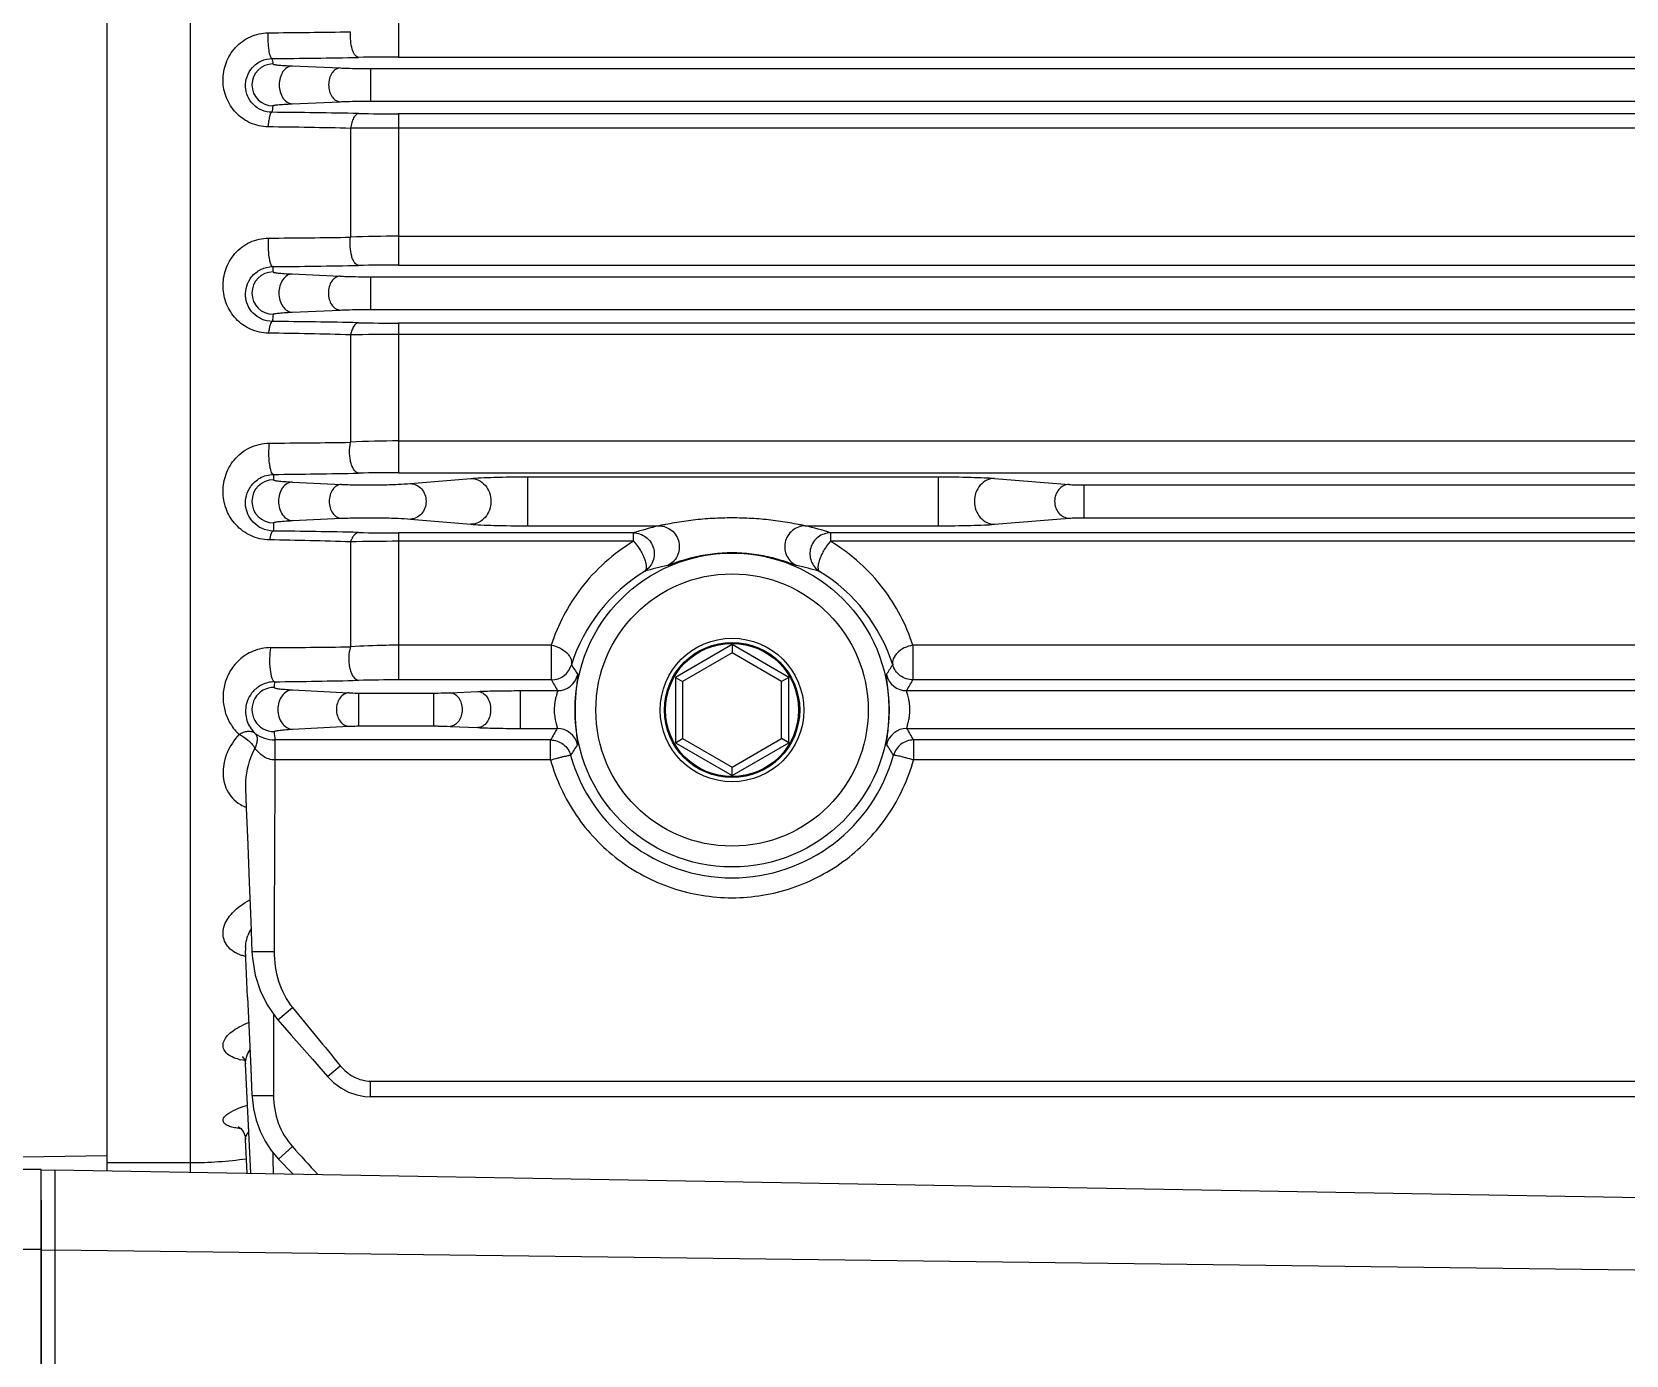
# Model space of a CAD drawing. Header units: millimetres. Extents: x -6 to 705, y -10 to 538.
# Drawn here: x 194.446 to 196.914, y 216.309 to 218.358 of the extents above; entities that cross this region are included whole.
import ezdxf

# ---------------------------------------------------------------- set-up
doc = ezdxf.new("R2010")
doc.units = ezdxf.units.MM
doc.layers.add('02___PRT_ALL_AXES', color=7, linetype='Continuous')

msp = doc.modelspace()

# ---------------------------------------------------------------- linework, layer by layer
at = {"color": 8, "linetype": 'Continuous', "lineweight": -3}
for p, q in [((194.5625, 221.6787), (194.5625, 216.5949)), ((194.6915, 218.6071), (194.6915, 216.5926)), ((195.014, 218.5952), (195.014, 218.319)), ((195.014, 218.319), (199.2718, 218.319)), ((194.8492, 218.3053), (194.9234, 218.3021)), ((194.9707, 218.3012), (199.3152, 218.3012)), ((194.9707, 218.3012), (194.9707, 218.2507)), ((194.8492, 218.2466), (194.9234, 218.2498)), ((194.9707, 218.2507), (199.3152, 218.2507)), ((199.2718, 218.231), (195.014, 218.231)), ((195.014, 218.231), (195.014, 217.9969)), ((194.9396, 218.2086), (194.9396, 218.04)), ((199.2718, 218.2089), (195.014, 218.2089)), ((195.014, 218.0416), (199.2718, 218.0416)), ((195.014, 217.9969), (199.2718, 217.9969)), ((194.8493, 217.9831), (194.9235, 217.9797)), ((194.9707, 217.9788), (199.3152, 217.9788)), ((194.9707, 217.9788), (194.9707, 217.9282)), ((194.8493, 217.924), (194.9235, 217.9273)), ((194.9707, 217.9282), (199.3152, 217.9282)), ((199.2718, 217.907), (195.014, 217.907)), ((195.014, 217.907), (195.014, 217.6754)), ((194.9396, 217.8888), (194.9396, 217.7226)), ((199.2718, 217.8894), (195.014, 217.8894)), ((195.014, 217.7246), (199.2718, 217.7246)), ((195.014, 217.6754), (199.2718, 217.6754)), ((194.8495, 217.661), (194.9254, 217.6574)), ((195.0324, 217.6586), (195.1258, 217.6667)), ((195.2133, 217.669), (195.2133, 217.5932)), ((195.2133, 217.669), (195.8494, 217.669)), ((195.8494, 217.669), (195.8494, 217.5932)), ((195.9362, 217.6667), (196.0519, 217.6572)), ((196.0747, 217.6565), (196.0747, 217.6057)), ((196.0747, 217.6565), (198.2112, 217.6565)), ((194.8495, 217.6012), (194.9254, 217.6049)), ((195.0324, 217.6036), (195.1258, 217.5956)), ((195.9362, 217.5955), (196.0519, 217.6051)), ((196.0747, 217.6057), (198.2112, 217.6057)), ((195.014, 217.5822), (195.014, 217.3546)), ((195.3777, 217.5822), (195.014, 217.5822)), ((195.2133, 217.5932), (195.4168, 217.5932)), ((195.3777, 217.5692), (195.3777, 217.5822)), ((195.6434, 217.5932), (195.8494, 217.5932)), ((195.6826, 217.5822), (195.6826, 217.5692)), ((198.6033, 217.5822), (195.6827, 217.5822)), ((194.9396, 217.5683), (194.9396, 217.4059)), ((195.3777, 217.5692), (195.014, 217.5692)), ((198.6033, 217.5692), (195.6826, 217.5692)), ((195.2504, 217.4083), (195.014, 217.4083)), ((195.2504, 217.3546), (195.2504, 217.4083)), ((195.5301, 217.4092), (195.4425, 217.3586)), ((195.5301, 217.4092), (195.5301, 217.3965)), ((195.6178, 217.3586), (195.5301, 217.4092)), ((195.8099, 217.4083), (195.8099, 217.3546)), ((198.476, 217.4083), (195.8099, 217.4083)), ((195.5301, 217.3965), (195.4535, 217.3523)), ((195.6068, 217.3523), (195.5301, 217.3965)), ((195.2504, 217.3546), (195.014, 217.3546)), ((195.4425, 217.3586), (195.4425, 217.2574)), ((195.4425, 217.3586), (195.4535, 217.3523)), ((195.6178, 217.3586), (195.6068, 217.3523)), ((195.6178, 217.2574), (195.6178, 217.3586)), ((198.476, 217.3546), (195.8099, 217.3546)), ((194.8499, 217.3392), (194.937, 217.3346)), ((194.9521, 217.3343), (195.068, 217.3343)), ((194.9521, 217.3343), (194.9521, 217.2833)), ((195.068, 217.3343), (195.068, 217.2833)), ((195.0939, 217.3348), (195.1366, 217.3368)), ((195.202, 217.338), (195.202, 217.2795)), ((195.202, 217.338), (195.2598, 217.338)), ((195.4535, 217.3523), (195.4535, 217.2637)), ((195.6068, 217.2637), (195.6068, 217.3523)), ((195.8004, 217.338), (198.4854, 217.338)), ((194.8499, 217.2783), (194.937, 217.2829)), ((194.9521, 217.2833), (195.068, 217.2833)), ((195.0939, 217.2827), (195.1366, 217.2807)), ((195.202, 217.2795), (195.2595, 217.2795)), ((195.8008, 217.2795), (198.4851, 217.2795)), ((194.8226, 217.2616), (194.8226, 217.2308)), ((195.2492, 217.2616), (194.8226, 217.2616)), ((195.2492, 217.2308), (195.2492, 217.2616)), ((195.4425, 217.2574), (195.4535, 217.2637)), ((195.4425, 217.2574), (195.5301, 217.2068)), ((195.4535, 217.2637), (195.5301, 217.2195)), ((195.5301, 217.2195), (195.6068, 217.2637)), ((195.5301, 217.2068), (195.6178, 217.2574)), ((195.6178, 217.2574), (195.6068, 217.2637)), ((195.8111, 217.2616), (195.8111, 217.2308)), ((198.4748, 217.2616), (195.8111, 217.2616)), ((195.2492, 217.2308), (194.8226, 217.2308)), ((198.4748, 217.2308), (195.811, 217.2308)), ((195.5301, 217.2068), (195.5301, 217.2195)), ((194.7802, 216.8636), (194.777, 216.9355)), ((194.787, 216.9343), (194.8213, 216.9342)), ((194.8202, 216.8374), (194.8202, 216.8285)), ((194.8269, 216.8285), (194.8499, 216.8472)), ((194.8202, 216.8285), (194.8202, 216.8111)), ((194.8202, 216.8111), (194.8203, 216.7112)), ((194.8269, 216.8285), (194.8477, 216.8047)), ((194.7757, 216.7655), (194.7694, 216.7666)), ((194.7851, 216.591), (194.777, 216.7602)), ((194.9038, 216.7408), (194.9237, 216.7572)), ((194.9707, 216.7091), (194.9707, 216.7335)), ((194.9707, 216.7335), (199.3152, 216.7335)), ((194.787, 216.7111), (194.8203, 216.7112)), ((199.3151, 216.7091), (194.9707, 216.7091)), ((194.7796, 216.5911), (194.777, 216.6432)), ((194.5625, 216.6177), (194.4321, 216.6155)), ((194.8194, 216.6228), (194.8195, 216.6178)), ((194.8195, 216.6178), (194.8195, 216.6127)), ((194.828, 216.6127), (194.8495, 216.6322)), ((194.4605, 216.5955), (194.482, 216.5963)), ((194.482, 216.5963), (194.482, 215.2309)), ((194.482, 216.5963), (200.7756, 216.4864)), ((194.5625, 216.6072), (194.6915, 216.6072)), ((194.8195, 216.6127), (194.8196, 216.5904)), ((194.828, 216.6127), (194.85, 216.5898)), ((194.4605, 216.5493), (194.4605, 214.0926)), ((194.4605, 216.4718), (194.482, 216.4723)), ((194.482, 216.4723), (200.7756, 216.3927))]:
    msp.add_line(p, q, dxfattribs=at)
for points in [[(194.777, 217.1865), (194.7782, 217.1565), (194.7804, 217.0994), (194.7827, 217.0408), (194.7851, 216.9806), (194.787, 216.9343)], [(194.777, 216.9358), (194.7769, 216.9359), (194.7769, 216.9359), (194.777, 216.9357), (194.777, 216.9355)], [(194.787, 216.9343), (194.7877, 216.9236), (194.7921, 216.8976), (194.7998, 216.8735), (194.8103, 216.8518), (194.8233, 216.8329), (194.8269, 216.8285)], [(194.7802, 216.8636), (194.7826, 216.8091), (194.7851, 216.7531), (194.787, 216.7111)], [(194.8477, 216.8047), (194.864, 216.786), (194.8805, 216.7672), (194.8972, 216.7483), (194.9038, 216.7408)], [(194.7726, 216.7708), (194.7723, 216.771), (194.7723, 216.7709), (194.7736, 216.7696), (194.7753, 216.7669), (194.7766, 216.763), (194.777, 216.7602)], [(194.9038, 216.7408), (194.9132, 216.7315), (194.9244, 216.723), (194.9365, 216.7164), (194.9491, 216.712), (194.9618, 216.7096), (194.9707, 216.7091)], [(194.787, 216.7111), (194.7871, 216.7091), (194.7893, 216.6906), (194.7934, 216.6728), (194.7995, 216.656), (194.8073, 216.6403), (194.8168, 216.626), (194.828, 216.6127)], [(194.7656, 216.6629), (194.7656, 216.6629), (194.7661, 216.6627), (194.7676, 216.6618), (194.7696, 216.66), (194.7719, 216.6573), (194.7743, 216.6535), (194.7763, 216.6481), (194.777, 216.6432)]]:
    msp.add_lwpolyline(points, dxfattribs=at)
at = {"color": 1}
msp.add_circle((211.1234, 217.2284), 28.8225, dxfattribs=at)
at = {"color": 8, "linetype": 'Continuous', "lineweight": -3}
for radius in [0.243, 0.2108, 0.1111, 0.1047, 0.1031]:
    msp.add_circle((195.5301, 217.308), radius, dxfattribs=at)
for centre, radius, start, end in [((194.7027, 233.8318), 15.4756, 270.40518, 270.87721), ((194.7045, 231.8356), 13.5195, 270.48173, 271.0491), ((196.1566, 218.5207), 1.3539, 188.6712, 189.0246), ((195.0125, 215.0142), 3.3048, 89.9728, 91.0483), ((194.8194, 218.2759), 0.0324, 90.0236, 269.9752), ((196.121, 218.0367), 1.3179, 170.9717, 171.4153), ((194.7105, 205.7296), 12.5043, 88.89317, 89.50788), ((195.0137, 221.5168), 3.2858, 268.9249, 270.0066), ((194.7113, 208.9737), 9.2377, 88.58381, 89.37631), ((195.0138, 207.434), 10.7749, 89.99889, 90.39471), ((194.7022, 234.9408), 16.9025, 270.37527, 270.80488), ((195.0123, 216.3793), 1.6623, 89.9405, 92.5069), ((194.7049, 230.94), 12.946, 270.50481, 271.09379), ((195.0125, 214.8277), 3.1692, 89.9718, 91.0933), ((194.8198, 217.9535), 0.0328, 90.017, 269.9825), ((195.4095, 218.0503), 0.5932, 185.4029, 186.1973), ((195.3858, 217.8591), 0.5694, 173.7892, 174.9134), ((194.7113, 206.2983), 11.6118, 88.81241, 89.4704), ((195.0137, 220.9679), 3.0609, 268.8458, 270.007), ((194.7123, 209.856), 8.0361, 88.37932, 89.2849), ((195.0137, 213.1961), 4.6933, 89.9955, 90.9043), ((195.0123, 216.4019), 1.3227, 89.9266, 93.1527), ((194.7022, 235.3895), 17.6686, 270.36269, 270.76992), ((194.7056, 229.6932), 12.021, 270.54593, 271.17444), ((195.0125, 214.7249), 2.9505, 89.97, 91.1747), ((194.8203, 217.6311), 0.0333, 90.0079, 269.9927), ((195.1509, 217.6757), 0.3308, 180.5173, 181.9552), ((195.1334, 217.5869), 0.3132, 178.0099, 180.3244), ((194.713, 207.2647), 10.321, 88.67302, 89.40511), ((195.0137, 220.3192), 2.737, 268.7089, 270.0076), ((195.5357, 217.095), 0.5122, 103.4228, 107.9741), ((195.5227, 217.0873), 0.5202, 72.0858, 76.5752), ((194.7137, 210.7091), 6.863, 88.11376, 89.16245), ((195.0136, 214.4738), 3.0954, 89.9911, 91.3691), ((195.5331, 217.0483), 0.4942, 102.0465, 106.25), ((195.5254, 217.0428), 0.4999, 73.7302, 77.8954), ((195.5315, 217.2987), 0.2624, 121.3858, 162.3888), ((195.5287, 217.2987), 0.2624, 17.609, 58.5937), ((194.7086, 233.802), 16.3978, 270.37464, 270.80714), ((195.2504, 217.3869), 0.0323, 270.0489, 344.1839), ((195.7271, 217.6579), 0.5262, 212.1229, 214.0838), ((195.3333, 217.6579), 0.5261, 325.9135, 327.8743), ((194.7133, 227.6257), 10.2745, 270.60644, 271.33128), ((195.0137, 214.6262), 2.7284, 89.9924, 91.2951), ((195.7863, 217.6488), 0.6113, 208.765, 210.5549), ((195.2598, 217.3703), 0.0323, 270.0659, 346.9692), ((195.8005, 217.3703), 0.0323, 193.0484, 269.9467), ((195.2752, 217.6481), 0.61, 329.4448, 331.2386), ((194.8213, 217.3088), 0.0343, 89.9963, 270.0055), ((195.0364, 217.3279), 0.2157, 173.6522, 175.9754), ((195.784, 216.9673), 0.6104, 149.237, 151.1772), ((195.2595, 217.2472), 0.0323, 12.7233, 89.9462), ((195.8008, 217.2472), 0.0323, 90.0641, 167.2904), ((195.2714, 216.9645), 0.616, 28.8318, 30.7544), ((194.8225, 217.3119), 0.0503, 232.0354, 270.0511), ((195.0275, 217.2889), 0.2067, 183.9828, 187.5901), ((301.4991, 216.6105), 106.6783, 179.666871, 179.826122), ((195.7266, 216.9573), 0.5273, 145.7064, 147.8244), ((195.5301, 217.3076), 0.2594, 195.5475, 344.4525), ((195.3337, 216.9573), 0.5273, 32.176, 34.294), ((194.7963, 217.2082), 0.0539, 240.0507, 250.2999), ((194.8465, 216.9353), 0.0699, 150.7509, 160.335), ((194.8343, 216.9378), 0.0573, 175.7221, 182.3323), ((205.7633, 225.7184), 14.0641, 219.1069, 219.58089), ((194.7832, 216.8334), 0.0682, 254.4689, 258.3638), ((194.6914, 217.2292), 0.622, 270.0082, 278.0503), ((213.0331, 233.0656), 24.5092, 222.1057, 222.24134)]:
    msp.add_arc(centre, radius, start, end, dxfattribs=at)
for points, knots in [([(194.8118, 218.2109), (194.8026, 218.211), (194.784, 218.2151), (194.7611, 218.2315), (194.746, 218.2551), (194.7405, 218.2826), (194.7453, 218.3105), (194.7602, 218.3351), (194.7836, 218.3523), (194.8027, 218.3565), (194.8121, 218.3565)], [0, 0, 0, 0, 0.125046, 0.248496, 0.371235, 0.494197, 0.61844, 0.74478, 0.872778, 1, 1, 1, 1]), ([(194.8181, 218.3166), (194.8176, 218.3167), (194.8164, 218.318), (194.8146, 218.3223), (194.813, 218.3307), (194.812, 218.3428), (194.8119, 218.3518), (194.8121, 218.3565)], [0, 0, 0, 0, 0.042063, 0.112564, 0.34148, 0.656336, 1, 1, 1, 1]), ([(194.952, 218.3184), (194.9499, 218.3186), (194.9467, 218.3214), (194.944, 218.3262), (194.9413, 218.3334), (194.9394, 218.3442), (194.9392, 218.3533), (194.9396, 218.358)], [0, 0, 0, 0, 0.148427, 0.253686, 0.379519, 0.677806, 1, 1, 1, 1]), ([(194.8179, 218.2334), (194.8125, 218.2335), (194.8019, 218.2358), (194.7886, 218.2447), (194.7796, 218.2577), (194.776, 218.2731), (194.7784, 218.2891), (194.787, 218.3037), (194.801, 218.314), (194.8125, 218.3165), (194.8181, 218.3166)], [0, 0, 0, 0, 0.125122, 0.246113, 0.364943, 0.4839, 0.605948, 0.734129, 0.868106, 1, 1, 1, 1]), ([(194.8194, 218.3084), (194.8195, 218.3081), (194.8203, 218.3078), (194.8217, 218.3074), (194.8242, 218.307), (194.8275, 218.3066), (194.8318, 218.3063), (194.8391, 218.3057), (194.845, 218.3054), (194.8492, 218.3053)], [0, 0, 0, 0, 0.023088, 0.074654, 0.156628, 0.268763, 0.410369, 0.580431, 1, 1, 1, 1]), ([(194.8492, 218.3053), (194.8465, 218.3051), (194.8408, 218.3032), (194.8343, 218.2963), (194.8301, 218.2868), (194.8287, 218.2759), (194.8301, 218.265), (194.8343, 218.2556), (194.8408, 218.2487), (194.8465, 218.2467), (194.8492, 218.2466)], [0, 0, 0, 0, 0.104558, 0.222481, 0.356222, 0.5, 0.643778, 0.777519, 0.895442, 1, 1, 1, 1]), ([(194.9234, 218.3021), (194.921, 218.302), (194.9159, 218.3002), (194.9102, 218.2941), (194.9065, 218.2856), (194.9052, 218.2759), (194.9065, 218.2662), (194.9102, 218.2578), (194.9159, 218.2517), (194.921, 218.2499), (194.9234, 218.2498)], [0, 0, 0, 0, 0.104499, 0.222408, 0.356181, 0.500013, 0.643843, 0.777607, 0.895506, 1, 1, 1, 1]), ([(194.9234, 218.3021), (194.9268, 218.3019), (194.9425, 218.3014), (194.9583, 218.3012), (194.9707, 218.3012)], [0, 0, 0, 0, 0.214894, 1, 1, 1, 1]), ([(194.8194, 218.2435), (194.8195, 218.2437), (194.8203, 218.2441), (194.8217, 218.2444), (194.8242, 218.2449), (194.8275, 218.2452), (194.8318, 218.2456), (194.8391, 218.2461), (194.845, 218.2464), (194.8492, 218.2466)], [0, 0, 0, 0, 0.023081, 0.074655, 0.156631, 0.268763, 0.410371, 0.580435, 1, 1, 1, 1]), ([(194.9234, 218.2498), (194.9268, 218.25), (194.9425, 218.2505), (194.9583, 218.2507), (194.9707, 218.2507)], [0, 0, 0, 0, 0.214893, 1, 1, 1, 1]), ([(194.8179, 218.2334), (194.817, 218.2332), (194.8153, 218.2308), (194.8139, 218.2262), (194.8126, 218.2191), (194.8121, 218.2138), (194.8118, 218.2109)], [0, 0, 0, 0, 0.113777, 0.32486, 0.628663, 1, 1, 1, 1]), ([(194.952, 218.2316), (194.9486, 218.2312), (194.9442, 218.2255), (194.9412, 218.2173), (194.94, 218.2116), (194.9396, 218.2086)], [0, 0, 0, 0, 0.374719, 0.662277, 1, 1, 1, 1]), ([(194.8126, 217.8914), (194.8031, 217.8915), (194.7842, 217.8958), (194.7612, 217.9124), (194.7463, 217.9359), (194.7406, 217.9631), (194.7449, 217.9909), (194.7594, 218.0161), (194.7832, 218.0342), (194.803, 218.0386), (194.8129, 218.0387)], [0, 0, 0, 0, 0.126754, 0.249633, 0.370086, 0.490144, 0.612102, 0.738162, 0.86878, 1, 1, 1, 1]), ([(194.8189, 217.9945), (194.8183, 217.9946), (194.817, 217.9961), (194.8158, 217.9991), (194.8145, 218.0037), (194.8132, 218.012), (194.8123, 218.0238), (194.8125, 218.0337), (194.8129, 218.0387)], [0, 0, 0, 0, 0.043015, 0.115879, 0.22031, 0.351804, 0.668773, 1, 1, 1, 1]), ([(194.952, 217.9963), (194.9496, 217.9966), (194.9461, 217.9998), (194.9432, 218.0052), (194.9403, 218.0134), (194.9386, 218.0252), (194.9389, 218.0351), (194.9396, 218.04)], [0, 0, 0, 0, 0.151058, 0.258943, 0.387446, 0.687443, 1, 1, 1, 1]), ([(194.8187, 217.9096), (194.813, 217.9097), (194.8019, 217.9122), (194.7885, 217.9215), (194.7798, 217.9344), (194.7762, 217.9492), (194.778, 217.9649), (194.7859, 217.9799), (194.8003, 217.9914), (194.8127, 217.9944), (194.8189, 217.9945)], [0, 0, 0, 0, 0.130193, 0.250685, 0.365157, 0.477781, 0.593423, 0.718266, 0.857285, 1, 1, 1, 1]), ([(194.8198, 217.9863), (194.8198, 217.9861), (194.8206, 217.9857), (194.822, 217.9853), (194.8244, 217.9849), (194.8277, 217.9845), (194.8319, 217.9841), (194.8392, 217.9836), (194.8451, 217.9832), (194.8493, 217.9831)], [0, 0, 0, 0, 0.022788, 0.073371, 0.154042, 0.265001, 0.405923, 0.576322, 1, 1, 1, 1]), ([(194.8493, 217.9831), (194.8465, 217.9829), (194.8407, 217.981), (194.834, 217.9741), (194.8297, 217.9645), (194.8282, 217.9535), (194.8297, 217.9425), (194.834, 217.933), (194.8407, 217.9261), (194.8465, 217.9241), (194.8493, 217.924)], [0, 0, 0, 0, 0.105813, 0.224109, 0.357301, 0.5, 0.642699, 0.775891, 0.894187, 1, 1, 1, 1]), ([(194.9235, 217.9797), (194.921, 217.9796), (194.9158, 217.9779), (194.9099, 217.9718), (194.9061, 217.9633), (194.9048, 217.9535), (194.9061, 217.9438), (194.9099, 217.9353), (194.9158, 217.9292), (194.921, 217.9274), (194.9234, 217.9273)], [0, 0, 0, 0, 0.105686, 0.223947, 0.357198, 0.50001, 0.642819, 0.776064, 0.894317, 1, 1, 1, 1]), ([(194.9235, 217.9797), (194.9268, 217.9796), (194.9425, 217.979), (194.9583, 217.9788), (194.9707, 217.9788)], [0, 0, 0, 0, 0.212728, 1, 1, 1, 1]), ([(194.8198, 217.9208), (194.8198, 217.921), (194.8206, 217.9214), (194.822, 217.9217), (194.8244, 217.9221), (194.8277, 217.9225), (194.8319, 217.9229), (194.8392, 217.9235), (194.8451, 217.9238), (194.8493, 217.924)], [0, 0, 0, 0, 0.022781, 0.073368, 0.154045, 0.265005, 0.405926, 0.576324, 1, 1, 1, 1]), ([(194.9235, 217.9273), (194.9268, 217.9275), (194.9425, 217.928), (194.9583, 217.9282), (194.9707, 217.9282)], [0, 0, 0, 0, 0.212726, 1, 1, 1, 1]), ([(194.8187, 217.9096), (194.8179, 217.9095), (194.8163, 217.9076), (194.8149, 217.9039), (194.8135, 217.8982), (194.8129, 217.8938), (194.8126, 217.8914)], [0, 0, 0, 0, 0.121184, 0.330134, 0.62887, 1, 1, 1, 1]), ([(194.952, 217.9076), (194.949, 217.9074), (194.9447, 217.903), (194.9415, 217.896), (194.9401, 217.8914), (194.9396, 217.8888)], [0, 0, 0, 0, 0.387281, 0.668501, 1, 1, 1, 1]), ([(194.814, 217.5713), (194.8041, 217.5714), (194.7847, 217.5759), (194.7614, 217.5931), (194.7466, 217.6164), (194.7407, 217.6431), (194.7443, 217.6707), (194.7582, 217.6967), (194.7825, 217.7162), (194.8035, 217.7212), (194.814, 217.7213)], [0, 0, 0, 0, 0.130164, 0.252415, 0.369593, 0.485272, 0.603295, 0.727868, 0.86186, 1, 1, 1, 1]), ([(194.8202, 217.6728), (194.8194, 217.6729), (194.8179, 217.6746), (194.8165, 217.6781), (194.8151, 217.6833), (194.8137, 217.6926), (194.813, 217.7055), (194.8134, 217.7161), (194.814, 217.7213)], [0, 0, 0, 0, 0.045093, 0.121263, 0.229698, 0.365285, 0.683998, 1, 1, 1, 1]), ([(194.952, 217.6747), (194.9493, 217.675), (194.9453, 217.6787), (194.9421, 217.6848), (194.94, 217.6914), (194.9386, 217.6988), (194.9378, 217.7094), (194.9385, 217.7174), (194.9396, 217.7226)], [0, 0, 0, 0, 0.156439, 0.267498, 0.399003, 0.545527, 0.69996, 1, 1, 1, 1]), ([(194.8201, 217.5851), (194.8139, 217.5853), (194.8022, 217.588), (194.7885, 217.598), (194.78, 217.6109), (194.7763, 217.6253), (194.7776, 217.6405), (194.7848, 217.6559), (194.7993, 217.6689), (194.813, 217.6726), (194.8202, 217.6728)], [0, 0, 0, 0, 0.137631, 0.257546, 0.367356, 0.473332, 0.581508, 0.699957, 0.841124, 1, 1, 1, 1]), ([(194.8203, 217.6645), (194.8203, 217.6642), (194.8211, 217.6638), (194.8224, 217.6634), (194.8248, 217.663), (194.828, 217.6626), (194.8321, 217.6621), (194.8394, 217.6616), (194.8453, 217.6612), (194.8495, 217.661)], [0, 0, 0, 0, 0.022413, 0.071541, 0.150386, 0.259591, 0.399398, 0.569903, 1, 1, 1, 1]), ([(194.8495, 217.661), (194.8466, 217.6609), (194.8406, 217.6589), (194.8335, 217.652), (194.829, 217.6423), (194.8274, 217.6311), (194.829, 217.62), (194.8335, 217.6103), (194.8406, 217.6033), (194.8466, 217.6014), (194.8495, 217.6012)], [0, 0, 0, 0, 0.107673, 0.226538, 0.358917, 0.5, 0.641083, 0.773462, 0.892327, 1, 1, 1, 1]), ([(194.9254, 217.6574), (194.9229, 217.6573), (194.9176, 217.6555), (194.9114, 217.6494), (194.9075, 217.6409), (194.9061, 217.6311), (194.9075, 217.6213), (194.9114, 217.6128), (194.9176, 217.6067), (194.9229, 217.605), (194.9254, 217.6049)], [0, 0, 0, 0, 0.107435, 0.226224, 0.358706, 0.499997, 0.641289, 0.773773, 0.892564, 1, 1, 1, 1]), ([(194.9254, 217.6574), (194.9346, 217.6569), (194.9548, 217.6564), (194.9841, 217.6565), (195.0105, 217.6572), (195.026, 217.6581), (195.0324, 217.6586)], [0, 0, 0, 0, 0.25852, 0.564109, 0.821396, 1, 1, 1, 1]), ([(195.0324, 217.6586), (195.0355, 217.6585), (195.042, 217.6569), (195.05, 217.6507), (195.0552, 217.6416), (195.057, 217.6311), (195.0552, 217.6206), (195.05, 217.6116), (195.042, 217.6053), (195.0355, 217.6037), (195.0324, 217.6036)], [0, 0, 0, 0, 0.118351, 0.240841, 0.368603, 0.5, 0.631397, 0.759159, 0.881649, 1, 1, 1, 1]), ([(195.1258, 217.6667), (195.1309, 217.6671), (195.1429, 217.6678), (195.1721, 217.6688), (195.1962, 217.669), (195.2133, 217.669)], [0, 0, 0, 0, 0.175662, 0.413351, 1, 1, 1, 1]), ([(195.1258, 217.6667), (195.1299, 217.6666), (195.1383, 217.6645), (195.1486, 217.6564), (195.1553, 217.6447), (195.1577, 217.6311), (195.1553, 217.6175), (195.1486, 217.6058), (195.1383, 217.5978), (195.1299, 217.5957), (195.1258, 217.5956)], [0, 0, 0, 0, 0.118353, 0.240843, 0.368603, 0.499997, 0.631392, 0.759155, 0.881646, 1, 1, 1, 1]), ([(195.8494, 217.669), (195.8663, 217.669), (195.8901, 217.6688), (195.919, 217.6678), (195.931, 217.6672), (195.9362, 217.6667)], [0, 0, 0, 0, 0.583608, 0.821788, 1, 1, 1, 1]), ([(195.9362, 217.6667), (195.9321, 217.6666), (195.9238, 217.6645), (195.9135, 217.6564), (195.9069, 217.6447), (195.9045, 217.6311), (195.9069, 217.6175), (195.9135, 217.6058), (195.9238, 217.5977), (195.9321, 217.5956), (195.9362, 217.5955)], [0, 0, 0, 0, 0.117844, 0.240147, 0.368126, 0.5, 0.631874, 0.759853, 0.882156, 1, 1, 1, 1]), ([(196.0519, 217.6572), (196.0489, 217.6571), (196.0428, 217.6556), (196.0353, 217.6496), (196.0305, 217.6411), (196.0288, 217.6311), (196.0305, 217.6212), (196.0354, 217.6126), (196.0428, 217.6067), (196.0489, 217.6052), (196.0519, 217.6051)], [0, 0, 0, 0, 0.117853, 0.240157, 0.368131, 0.499995, 0.631861, 0.759838, 0.882146, 1, 1, 1, 1]), ([(196.0519, 217.6572), (196.055, 217.6569), (196.0626, 217.6566), (196.0702, 217.6565), (196.0747, 217.6565)], [0, 0, 0, 0, 0.411803, 1, 1, 1, 1]), ([(194.8203, 217.5978), (194.8203, 217.598), (194.8211, 217.5985), (194.8224, 217.5988), (194.8248, 217.5993), (194.828, 217.5997), (194.8321, 217.6001), (194.8394, 217.6007), (194.8453, 217.601), (194.8495, 217.6012)], [0, 0, 0, 0, 0.022409, 0.071538, 0.150386, 0.259592, 0.399399, 0.569905, 1, 1, 1, 1]), ([(194.9254, 217.6049), (194.9346, 217.6053), (194.9548, 217.6058), (194.9841, 217.6058), (195.0105, 217.605), (195.026, 217.6042), (195.0324, 217.6036)], [0, 0, 0, 0, 0.258523, 0.564114, 0.821399, 1, 1, 1, 1]), ([(195.5301, 217.6054), (195.5201, 217.6054), (195.5, 217.6048), (195.475, 217.6027), (195.4553, 217.6001), (195.441, 217.5978), (195.4297, 217.5957), (195.4217, 217.5941), (195.4183, 217.5934), (195.4168, 217.5932)], [0, 0, 0, 0, 0.264367, 0.527644, 0.658033, 0.786161, 0.908069, 0.962031, 1, 1, 1, 1]), ([(195.6434, 217.5932), (195.642, 217.5934), (195.6386, 217.5941), (195.6306, 217.5957), (195.6192, 217.5978), (195.6049, 217.6001), (195.5852, 217.6027), (195.5603, 217.6048), (195.5402, 217.6054), (195.5301, 217.6054)], [0, 0, 0, 0, 0.037953, 0.091919, 0.213829, 0.341957, 0.472348, 0.735629, 1, 1, 1, 1]), ([(196.0519, 217.6051), (196.055, 217.6053), (196.0626, 217.6056), (196.0702, 217.6057), (196.0747, 217.6057)], [0, 0, 0, 0, 0.411774, 1, 1, 1, 1]), ([(194.8201, 217.5851), (194.8195, 217.585), (194.818, 217.5838), (194.8156, 217.5791), (194.8146, 217.5746), (194.814, 217.5713)], [0, 0, 0, 0, 0.13498, 0.344054, 1, 1, 1, 1]), ([(194.952, 217.5829), (194.9493, 217.5827), (194.9452, 217.5796), (194.9418, 217.574), (194.9403, 217.5703), (194.9396, 217.5683)], [0, 0, 0, 0, 0.407552, 0.680945, 1, 1, 1, 1]), ([(195.1258, 217.5956), (195.1309, 217.5951), (195.1429, 217.5945), (195.1721, 217.5935), (195.1962, 217.5932), (195.2133, 217.5932)], [0, 0, 0, 0, 0.175662, 0.41335, 1, 1, 1, 1]), ([(195.3777, 217.5822), (195.3844, 217.5822), (195.3983, 217.5774), (195.4105, 217.5595), (195.4098, 217.5412), (195.4029, 217.5292), (195.3977, 217.5246), (195.3949, 217.5227)], [0, 0, 0, 0, 0.248464, 0.498472, 0.748339, 0.874531, 1, 1, 1, 1]), ([(195.4168, 217.5932), (195.4204, 217.5932), (195.4276, 217.5919), (195.4402, 217.5847), (195.4503, 217.5682), (195.4479, 217.549), (195.4393, 217.5372), (195.4332, 217.5331), (195.43, 217.5316)], [0, 0, 0, 0, 0.124858, 0.250631, 0.500155, 0.74955, 0.875216, 1, 1, 1, 1]), ([(195.6434, 217.5932), (195.6399, 217.5932), (195.6326, 217.5919), (195.6231, 217.5864), (195.6159, 217.578), (195.6118, 217.5677), (195.6113, 217.5567), (195.6145, 217.5461), (195.6209, 217.5372), (195.627, 217.5331), (195.6303, 217.5316)], [0, 0, 0, 0, 0.124084, 0.248829, 0.374269, 0.500132, 0.625963, 0.751323, 0.875976, 1, 1, 1, 1]), ([(195.6826, 217.5822), (195.6758, 217.5822), (195.6619, 217.5775), (195.6497, 217.5595), (195.6505, 217.5378), (195.6597, 217.5264), (195.6654, 217.5227)], [0, 0, 0, 0, 0.249402, 0.500124, 0.750751, 1, 1, 1, 1]), ([(195.8494, 217.5932), (195.8663, 217.5932), (195.8901, 217.5935), (195.919, 217.5944), (195.931, 217.5951), (195.9362, 217.5955)], [0, 0, 0, 0, 0.583608, 0.821787, 1, 1, 1, 1]), ([(195.3776, 217.5692), (195.3463, 217.5503), (195.2931, 217.5027), (195.2603, 217.4397), (195.2503, 217.4083)], [0, 0, 0, 0, 0.525847, 1, 1, 1, 1]), ([(195.3777, 217.5692), (195.3813, 217.5653), (195.3862, 217.5588), (195.3914, 217.5495), (195.3945, 217.5424), (195.3965, 217.5358), (195.3975, 217.5294), (195.3968, 217.5242), (195.3949, 217.5227)], [0, 0, 0, 0, 0.305985, 0.464459, 0.614378, 0.74757, 0.857518, 1, 1, 1, 1]), ([(195.5301, 217.5513), (195.52, 217.5513), (195.5049, 217.5504), (195.4851, 217.5474), (195.4708, 217.5444), (195.4575, 217.5408), (195.4472, 217.5376), (195.44, 217.535), (195.4357, 217.5335), (195.4325, 217.5324), (195.4307, 217.5317), (195.43, 217.5316)], [0, 0, 0, 0, 0.296121, 0.442313, 0.585263, 0.721847, 0.845895, 0.89979, 0.945381, 0.979775, 1, 1, 1, 1]), ([(195.6303, 217.5316), (195.6296, 217.5317), (195.6278, 217.5324), (195.6246, 217.5335), (195.6203, 217.535), (195.6131, 217.5376), (195.6028, 217.5408), (195.5895, 217.5444), (195.5752, 217.5474), (195.5554, 217.5504), (195.5403, 217.5513), (195.5301, 217.5513)], [0, 0, 0, 0, 0.020224, 0.05463, 0.100224, 0.154106, 0.278149, 0.414733, 0.557685, 0.703878, 1, 1, 1, 1]), ([(195.6826, 217.5692), (195.6791, 217.5652), (195.674, 217.5588), (195.6689, 217.5494), (195.6658, 217.5424), (195.6638, 217.5358), (195.6631, 217.5309), (195.6631, 217.5275), (195.6634, 217.5256), (195.664, 217.5239), (195.6649, 217.5231), (195.6654, 217.5227)], [0, 0, 0, 0, 0.304991, 0.462761, 0.611712, 0.744124, 0.853633, 0.897552, 0.933787, 0.964339, 1, 1, 1, 1]), ([(195.8099, 217.4083), (195.7999, 217.4397), (195.7758, 217.4859), (195.7284, 217.5374), (195.6986, 217.5595), (195.6825, 217.5692)], [0, 0, 0, 0, 0.472908, 0.72954, 1, 1, 1, 1]), ([(194.8158, 217.4046), (194.8066, 217.4045), (194.7885, 217.4009), (194.7663, 217.3865), (194.7513, 217.3672), (194.7434, 217.3463), (194.7414, 217.3254), (194.7447, 217.305), (194.753, 217.286), (194.7618, 217.2751), (194.7669, 217.2703)], [0, 0, 0, 0, 0.151915, 0.297223, 0.427909, 0.547594, 0.661084, 0.772181, 0.884073, 1, 1, 1, 1]), ([(194.8158, 217.4046), (194.8148, 217.3993), (194.8139, 217.388), (194.8146, 217.3721), (194.8166, 217.3601), (194.8193, 217.3538), (194.8212, 217.3519), (194.822, 217.3517)], [0, 0, 0, 0, 0.296798, 0.616801, 0.870346, 0.951121, 1, 1, 1, 1]), ([(194.9396, 217.4059), (194.9378, 217.4007), (194.9365, 217.3922), (194.9369, 217.381), (194.9382, 217.3727), (194.9405, 217.3653), (194.9441, 217.3583), (194.9488, 217.3542), (194.952, 217.3539)], [0, 0, 0, 0, 0.284341, 0.436806, 0.584359, 0.718929, 0.834181, 1, 1, 1, 1]), ([(195.014, 217.4083), (195.0076, 217.4083), (194.9828, 217.4081), (194.958, 217.4071), (194.9396, 217.4059)], [0, 0, 0, 0, 0.258658, 1, 1, 1, 1]), ([(195.2504, 217.4083), (195.2549, 217.4077), (195.2635, 217.4046), (195.2728, 217.3986), (195.2781, 217.3924), (195.2807, 217.3877), (195.282, 217.3828), (195.2818, 217.3796), (195.2814, 217.3781)], [0, 0, 0, 0, 0.290901, 0.565111, 0.689101, 0.801362, 0.901906, 1, 1, 1, 1]), ([(195.8099, 217.4083), (195.8053, 217.4075), (195.7967, 217.4047), (195.786, 217.3976), (195.7791, 217.3884), (195.7781, 217.3811), (195.7789, 217.3781)], [0, 0, 0, 0, 0.291392, 0.56657, 0.802666, 1, 1, 1, 1]), ([(195.8099, 217.3546), (195.803, 217.3546), (195.789, 217.3593), (195.7807, 217.3715), (195.7789, 217.3781)], [0, 0, 0, 0, 0.49984, 1, 1, 1, 1]), ([(195.2912, 217.363), (195.2913, 217.3629), (195.2913, 217.3624), (195.2913, 217.3616), (195.2912, 217.3602), (195.2909, 217.3576), (195.2904, 217.3533), (195.2895, 217.3469), (195.2886, 217.339), (195.2878, 217.3297), (195.2872, 217.3195), (195.287, 217.3087), (195.2871, 217.2979), (195.2877, 217.2876), (195.2885, 217.2784), (195.2893, 217.2705), (195.2901, 217.2641), (195.2907, 217.2597), (195.2909, 217.2571), (195.291, 217.2558), (195.291, 217.2549), (195.291, 217.2545), (195.2909, 217.2543)], [0, 0, 0, 0, 0.004112, 0.012159, 0.024242, 0.040364, 0.084553, 0.144071, 0.217846, 0.303942, 0.399417, 0.500037, 0.600662, 0.696148, 0.782237, 0.855995, 0.915495, 0.959665, 0.975773, 0.987844, 0.995885, 1, 1, 1, 1]), ([(195.7693, 217.2543), (195.7692, 217.2545), (195.7692, 217.2549), (195.7692, 217.2558), (195.7693, 217.2571), (195.7696, 217.2597), (195.7702, 217.2641), (195.7709, 217.2705), (195.7718, 217.2784), (195.7726, 217.2876), (195.7731, 217.2979), (195.7733, 217.3087), (195.7731, 217.3195), (195.7725, 217.3297), (195.7716, 217.339), (195.7707, 217.3469), (195.7699, 217.3533), (195.7693, 217.3576), (195.769, 217.3602), (195.7689, 217.3616), (195.7689, 217.3624), (195.7689, 217.3629), (195.769, 217.363)], [0, 0, 0, 0, 0.004115, 0.012157, 0.024229, 0.040339, 0.084512, 0.144018, 0.217785, 0.303878, 0.399372, 0.500001, 0.600631, 0.696102, 0.782198, 0.855955, 0.915465, 0.959645, 0.975764, 0.987844, 0.995888, 1, 1, 1, 1]), ([(194.822, 217.3517), (194.8152, 217.3516), (194.8026, 217.3485), (194.7888, 217.338), (194.7809, 217.326), (194.7761, 217.3107), (194.7774, 217.2909), (194.786, 217.2775), (194.7916, 217.2722)], [0, 0, 0, 0, 0.188648, 0.346084, 0.471333, 0.581473, 0.785696, 1, 1, 1, 1]), ([(194.8213, 217.343), (194.8212, 217.3428), (194.8219, 217.3423), (194.8232, 217.3419), (194.8254, 217.3414), (194.8301, 217.3407), (194.8384, 217.3399), (194.8456, 217.3395), (194.8499, 217.3392)], [0, 0, 0, 0, 0.022173, 0.069285, 0.145536, 0.252186, 0.560728, 1, 1, 1, 1]), ([(194.8499, 217.3392), (194.8468, 217.3391), (194.8404, 217.3372), (194.8329, 217.3301), (194.828, 217.3202), (194.8263, 217.3088), (194.828, 217.2973), (194.8329, 217.2874), (194.8404, 217.2804), (194.8468, 217.2784), (194.8499, 217.2783)], [0, 0, 0, 0, 0.11026, 0.229946, 0.361198, 0.5, 0.638802, 0.770054, 0.88974, 1, 1, 1, 1]), ([(194.937, 217.3346), (194.9344, 217.3345), (194.929, 217.3328), (194.9227, 217.3269), (194.9186, 217.3185), (194.9172, 217.3088), (194.9186, 217.2991), (194.9227, 217.2907), (194.929, 217.2847), (194.9344, 217.283), (194.937, 217.2829)], [0, 0, 0, 0, 0.109807, 0.229347, 0.360797, 0.500005, 0.639212, 0.770659, 0.890195, 1, 1, 1, 1]), ([(194.937, 217.3346), (194.938, 217.3345), (194.9431, 217.3343), (194.9481, 217.3343), (194.9521, 217.3343)], [0, 0, 0, 0, 0.203872, 1, 1, 1, 1]), ([(195.068, 217.3343), (195.0705, 217.3343), (195.0791, 217.3343), (195.0877, 217.3345), (195.0939, 217.3348)], [0, 0, 0, 0, 0.282287, 1, 1, 1, 1]), ([(195.0939, 217.3348), (195.0963, 217.3347), (195.1016, 217.333), (195.1076, 217.3269), (195.1114, 217.3185), (195.1128, 217.3088), (195.1114, 217.2991), (195.1076, 217.2906), (195.1016, 217.2846), (195.0963, 217.2828), (195.0939, 217.2827)], [0, 0, 0, 0, 0.106635, 0.225181, 0.358013, 0.5, 0.641987, 0.774819, 0.893365, 1, 1, 1, 1]), ([(195.1366, 217.3368), (195.1465, 217.3373), (195.1683, 217.3378), (195.1901, 217.338), (195.202, 217.338)], [0, 0, 0, 0, 0.455294, 1, 1, 1, 1]), ([(195.1366, 217.3368), (195.1392, 217.3367), (195.1449, 217.3348), (195.1513, 217.3283), (195.1555, 217.3192), (195.1569, 217.3088), (195.1555, 217.2983), (195.1513, 217.2892), (195.1449, 217.2827), (195.1392, 217.2809), (195.1366, 217.2807)], [0, 0, 0, 0, 0.106639, 0.225184, 0.358013, 0.499996, 0.64198, 0.774811, 0.893359, 1, 1, 1, 1]), ([(195.2598, 217.338), (195.2599, 217.338), (195.2599, 217.3377), (195.2598, 217.3368), (195.2594, 217.3351), (195.2586, 217.3324), (195.2575, 217.3288), (195.2565, 217.3245), (195.2553, 217.3178), (195.2545, 217.3088), (195.2552, 217.2998), (195.2563, 217.2931), (195.2573, 217.2888), (195.2583, 217.2852), (195.259, 217.2825), (195.2595, 217.2807), (195.2596, 217.2799), (195.2596, 217.2796), (195.2595, 217.2795)], [0, 0, 0, 0, 0.004582, 0.01349, 0.045031, 0.093669, 0.156792, 0.231678, 0.315768, 0.500132, 0.684527, 0.76862, 0.843468, 0.906511, 0.955047, 0.986507, 0.995406, 1, 1, 1, 1]), ([(195.8008, 217.2795), (195.8007, 217.2796), (195.8007, 217.2799), (195.8008, 217.2807), (195.8012, 217.2825), (195.802, 217.2852), (195.803, 217.2888), (195.8039, 217.2931), (195.8051, 217.2998), (195.8057, 217.3088), (195.805, 217.3178), (195.8037, 217.3245), (195.8027, 217.3288), (195.8017, 217.3324), (195.8009, 217.3351), (195.8004, 217.3368), (195.8003, 217.3377), (195.8004, 217.338), (195.8004, 217.338)], [0, 0, 0, 0, 0.004595, 0.013495, 0.044959, 0.093499, 0.156549, 0.231405, 0.315503, 0.499909, 0.684279, 0.768369, 0.843242, 0.906353, 0.954983, 0.986515, 0.99542, 1, 1, 1, 1]), ([(194.937, 217.2829), (194.938, 217.283), (194.9431, 217.2832), (194.9481, 217.2833), (194.9521, 217.2833)], [0, 0, 0, 0, 0.203848, 1, 1, 1, 1]), ([(195.068, 217.2833), (195.0705, 217.2833), (195.0791, 217.2832), (195.0877, 217.283), (195.0939, 217.2827)], [0, 0, 0, 0, 0.282298, 1, 1, 1, 1]), ([(195.1366, 217.2807), (195.1465, 217.2803), (195.1683, 217.2797), (195.1901, 217.2795), (195.202, 217.2795)], [0, 0, 0, 0, 0.455293, 1, 1, 1, 1]), ([(194.7669, 217.2703), (194.7594, 217.262), (194.7474, 217.2438), (194.7401, 217.213), (194.745, 217.1878), (194.7563, 217.1709), (194.7646, 217.1642), (194.7693, 217.1615)], [0, 0, 0, 0, 0.271876, 0.515004, 0.747152, 0.868515, 1, 1, 1, 1]), ([(194.7669, 217.2703), (194.7691, 217.2716), (194.7735, 217.2738), (194.7803, 217.2753), (194.7865, 217.275), (194.7901, 217.2733), (194.7916, 217.2722)], [0, 0, 0, 0, 0.294536, 0.55882, 0.791045, 1, 1, 1, 1]), ([(194.7669, 217.2703), (194.7719, 217.2682), (194.7812, 217.262), (194.7886, 217.2537), (194.7916, 217.2489)], [0, 0, 0, 0, 0.493415, 1, 1, 1, 1]), ([(194.7916, 217.2722), (194.7927, 217.2711), (194.7946, 217.268), (194.7952, 217.2623), (194.7942, 217.2557), (194.7926, 217.2513), (194.7916, 217.2489)], [0, 0, 0, 0, 0.194776, 0.420799, 0.690373, 1, 1, 1, 1]), ([(194.8213, 217.2745), (194.8212, 217.2747), (194.8219, 217.2752), (194.8232, 217.2756), (194.8254, 217.2761), (194.8301, 217.2768), (194.8384, 217.2776), (194.8456, 217.2781), (194.8499, 217.2783)], [0, 0, 0, 0, 0.022172, 0.069284, 0.145534, 0.252183, 0.560728, 1, 1, 1, 1]), ([(195.2492, 217.2616), (195.2561, 217.2616), (195.2701, 217.2569), (195.2784, 217.2446), (195.2803, 217.238)], [0, 0, 0, 0, 0.500125, 1, 1, 1, 1]), ([(195.8111, 217.2616), (195.8042, 217.2616), (195.7901, 217.2569), (195.7819, 217.2446), (195.78, 217.238)], [0, 0, 0, 0, 0.500125, 1, 1, 1, 1]), ([(194.7916, 217.249), (194.7889, 217.2441), (194.78, 217.2244), (194.7764, 217.2024), (194.777, 217.1865)], [0, 0, 0, 0, 0.258714, 1, 1, 1, 1]), ([(194.8226, 217.2308), (194.8193, 217.2307), (194.8129, 217.2318), (194.8017, 217.2374), (194.7952, 217.2441), (194.7916, 217.2489)], [0, 0, 0, 0, 0.260707, 0.514882, 1, 1, 1, 1]), ([(195.2492, 217.2308), (195.2531, 217.2318), (195.2587, 217.2333), (195.2658, 217.2352), (195.2704, 217.2363), (195.2742, 217.2371), (195.2769, 217.2377), (195.2785, 217.238), (195.2793, 217.2381), (195.2799, 217.2381), (195.2802, 217.2381), (195.2803, 217.238)], [0, 0, 0, 0, 0.374732, 0.544541, 0.694132, 0.818239, 0.912578, 0.947393, 0.973604, 0.991096, 1, 1, 1, 1]), ([(195.2492, 217.2308), (195.2577, 217.2005), (195.2846, 217.1422), (195.3506, 217.0727), (195.4353, 217.0277), (195.4987, 217.0174), (195.5301, 217.0174)], [0, 0, 0, 0, 0.249909, 0.499865, 0.749896, 1, 1, 1, 1]), ([(195.5301, 217.0174), (195.5616, 217.0174), (195.6249, 217.0277), (195.7097, 217.0727), (195.7757, 217.1422), (195.8026, 217.2005), (195.811, 217.2308)], [0, 0, 0, 0, 0.2501, 0.50013, 0.750089, 1, 1, 1, 1]), ([(195.8111, 217.2308), (195.8072, 217.2318), (195.8016, 217.2333), (195.7944, 217.2352), (195.7899, 217.2363), (195.786, 217.2371), (195.7834, 217.2377), (195.7818, 217.238), (195.7809, 217.2381), (195.7804, 217.2381), (195.7801, 217.2381), (195.78, 217.238)], [0, 0, 0, 0, 0.374732, 0.544541, 0.694132, 0.818239, 0.912578, 0.947392, 0.973604, 0.991096, 1, 1, 1, 1]), ([(194.7617, 216.9321), (194.7578, 216.9343), (194.751, 216.9394), (194.7441, 216.9496), (194.7416, 216.9608), (194.7431, 216.9725), (194.7484, 216.9839), (194.7607, 216.9996), (194.7739, 217.0087), (194.7838, 217.0139)], [0, 0, 0, 0, 0.125605, 0.235191, 0.338107, 0.443434, 0.558489, 0.688288, 1, 1, 1, 1]), ([(194.7771, 216.9421), (194.7772, 216.9435), (194.7779, 216.9492), (194.7793, 216.9548), (194.7807, 216.9588)], [0, 0, 0, 0, 0.245842, 1, 1, 1, 1]), ([(194.8213, 216.9342), (194.8212, 216.9187), (194.8257, 216.8876), (194.8401, 216.8592), (194.8499, 216.8472)], [0, 0, 0, 0, 0.500309, 1, 1, 1, 1]), ([(194.7695, 216.9286), (194.7688, 216.9289), (194.7662, 216.9299), (194.7636, 216.9311), (194.7617, 216.9321)], [0, 0, 0, 0, 0.259042, 1, 1, 1, 1]), ([(194.7774, 216.9264), (194.7767, 216.9265), (194.774, 216.9272), (194.7714, 216.928), (194.7695, 216.9286)], [0, 0, 0, 0, 0.257485, 1, 1, 1, 1]), ([(194.7649, 216.7677), (194.7609, 216.7688), (194.7539, 216.7715), (194.7458, 216.7777), (194.7417, 216.7857), (194.7426, 216.7944), (194.7476, 216.8027), (194.756, 216.8106), (194.7677, 216.818), (194.7768, 216.8223), (194.7818, 216.8243)], [0, 0, 0, 0, 0.140331, 0.250501, 0.340993, 0.429437, 0.533013, 0.661385, 0.817591, 1, 1, 1, 1]), ([(194.777, 216.7602), (194.7768, 216.7638), (194.7781, 216.7713), (194.7816, 216.7779), (194.7838, 216.7812)], [0, 0, 0, 0, 0.474149, 1, 1, 1, 1]), ([(194.9237, 216.7572), (194.9294, 216.7503), (194.9435, 216.7383), (194.9617, 216.7335), (194.9707, 216.7335)], [0, 0, 0, 0, 0.500421, 1, 1, 1, 1]), ([(194.7579, 216.6618), (194.7554, 216.6624), (194.7511, 216.6636), (194.7459, 216.6663), (194.7425, 216.6698), (194.7419, 216.6741), (194.7441, 216.6782), (194.7505, 216.6842), (194.7571, 216.6875), (194.762, 216.6897)], [0, 0, 0, 0, 0.159862, 0.282264, 0.373641, 0.451335, 0.540875, 0.659231, 1, 1, 1, 1]), ([(194.762, 216.6897), (194.7633, 216.6903), (194.7692, 216.6928), (194.7753, 216.6949), (194.78, 216.6964)], [0, 0, 0, 0, 0.229123, 1, 1, 1, 1]), ([(194.8203, 216.7112), (194.8204, 216.6969), (194.8252, 216.6681), (194.84, 216.6427), (194.8495, 216.6322)], [0, 0, 0, 0, 0.500189, 1, 1, 1, 1]), ([(194.7695, 216.6601), (194.7685, 216.6602), (194.7645, 216.6605), (194.7607, 216.6612), (194.7579, 216.6618)], [0, 0, 0, 0, 0.270695, 1, 1, 1, 1]), ([(194.777, 216.6432), (194.7769, 216.6441), (194.7773, 216.6484), (194.7798, 216.6522), (194.7819, 216.6547)], [0, 0, 0, 0, 0.220136, 1, 1, 1, 1])]:
    msp.add_open_spline(points, degree=3, knots=knots, dxfattribs=at)
at = {"layer": '02___PRT_ALL_AXES', "color": 8, "linetype": 'Continuous', "lineweight": -3}
for p, q in [((194.4605, 216.5966), (194.4321, 216.5966)), ((194.4605, 215.2253), (194.4605, 216.5966)), ((194.4605, 216.4726), (194.4321, 216.4726))]:
    msp.add_line(p, q, dxfattribs=at)

doc.saveas('drawing.dxf')
